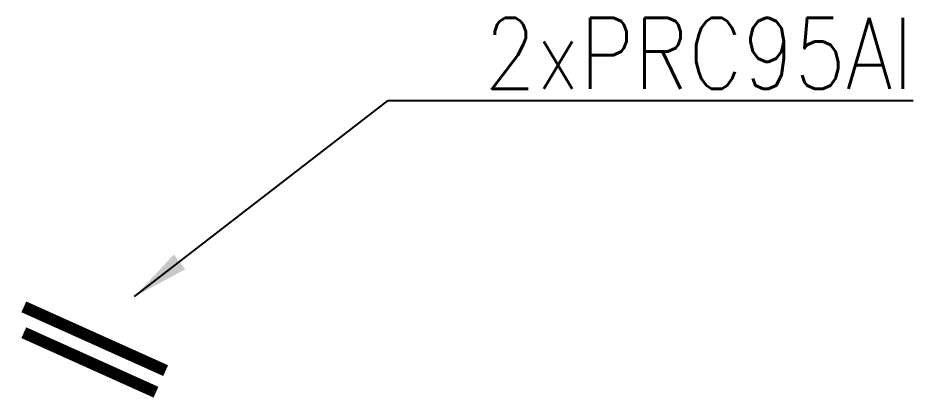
# Model space of a CAD drawing. Header units: millimetres. Extents: x 85000 to 86002, y 139000 to 139947.
# Drawn here: x 84999.88 to 85018.82, y 139939.37 to 139947.41 of the extents above; entities that cross this region are included whole.
import ezdxf

# ---------------------------------------------------------------- set-up
doc = ezdxf.new("R2010")
doc.units = ezdxf.units.MM
doc.layers.add('M_130', color=3, linetype='M_ST_15')
doc.styles.get("Standard").update_dxf_attribs({"font": 'romans.shx', "width": 0.85})
doc.linetypes.add('M_ST_15', pattern='A,5,-0.3,["XX",Standard,S=1,R=0,X=0,Y=-0.5],-2.5', length=7.8)
doc.dimstyles.get("Standard").update_dxf_attribs({"dimtxt": 1.5, "dimasz": 1.2, "dimexe": 0.625, "dimexo": 0.625, "dimgap": 0.25, "dimtad": 1, "dimdec": 1, "dimzin": 0, "dimdsep": 46, "dimtxsty": 'Standard', "dimcen": -0.5, "dimadec": 0, "dimazin": 0, "dimtfac": 1, "dimtdec": 1, "dimtmove": 0, "dimatfit": 3, "dimfxl": 1, "dimtolj": 1, "dimtzin": 0, "dimarcsym": 0})

msp = doc.modelspace()

# ---------------------------------------------------------------- linework, layer by layer
at = {"layer": 'M_130', "flags": 128}
for points in [[(85000, 139941.298, 0.25, 0.25, 0), (85003.001, 139939.948, 0, 0, 0)], [(85000, 139940.751, 0.25, 0.25, 0), (85002.796, 139939.492, 0, 0, 0)]]:
    msp.add_lwpolyline(points, format="xyseb", dxfattribs=at)

# ---------------------------------------------------------------- texts
at = {"layer": 'M_130', "linetype": 'Continuous', "insert": (85018.815, 139945.912), "char_height": 1.5, "attachment_point": 9}
msp.add_mtext('2xPRC95Al', dxfattribs=at)

# ---------------------------------------------------------------- leaders
at = {"layer": 'M_130', "linetype": 'Continuous', "annotation_type": 0, "has_hookline": 1, "hookline_direction": 0, "text_width": 9.654}
msp.add_leader([(85002.345, 139941.515), (85007.712, 139945.662), (85008.912, 139945.662)], dimstyle='Standard', dxfattribs=at)

doc.saveas('drawing.dxf')
